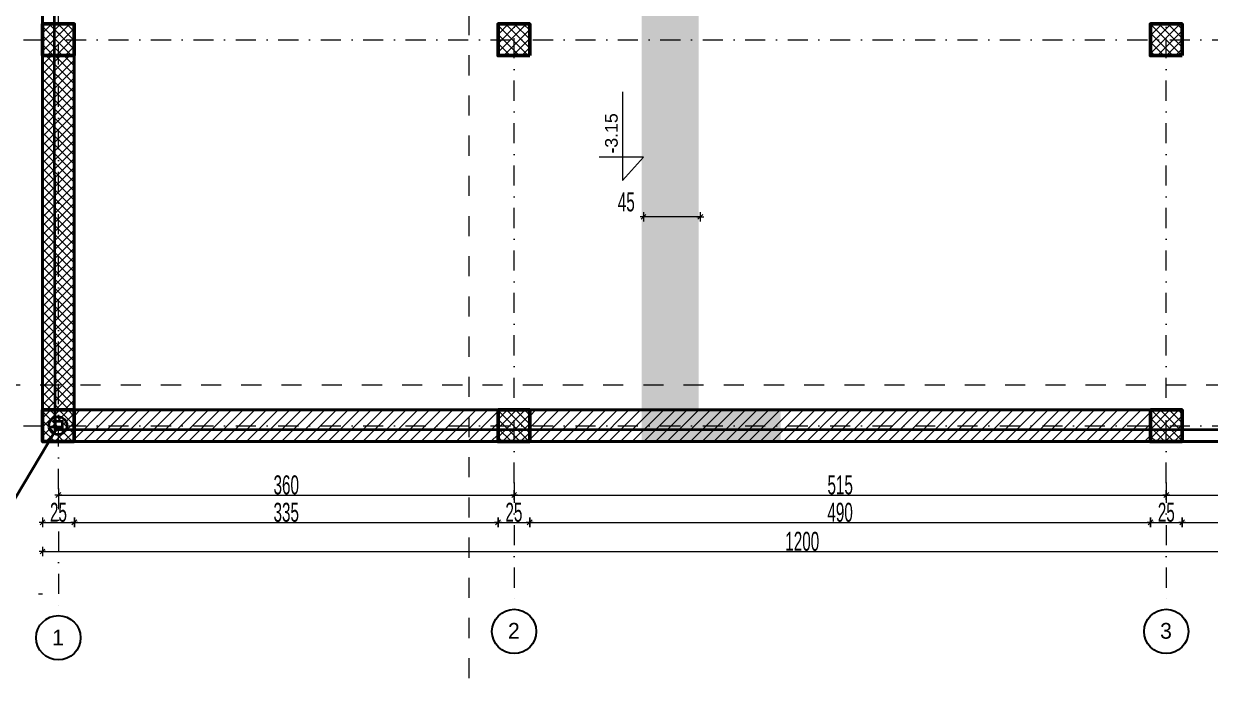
# Model space of a CAD drawing. Header units: millimetres. Extents: x -22688 to 165477, y -34508 to 218425.
# Drawn here: x -13015 to -3644, y 91930 to 97100 of the extents above; entities that cross this region are included whole.
import ezdxf

# ---------------------------------------------------------------- set-up
doc = ezdxf.new("R2010")
doc.units = ezdxf.units.MM
doc.header["$MEASUREMENT"] = 0
doc.set_wipeout_variables(frame=1)
for name, pattern in [('- Двойно прекъснати линии', [1093.611073, 529.166651, -211.666656, 141.111112, -211.666656]), ('- Прекъснати линия', [211.666667, 105.833333, -105.833333]), ('ACAD_ISO03W100', [30, 12, -18]), ('Dot & Dashed', [670.277762, 317.5, -176.388889, 0, -176.388874]), ('Wipeout_Contour', [1000, 0, -1000])]:
    doc.linetypes.add(name, pattern=pattern)
for name, color, linetype in [('1 _ Конструкция - Недефинирани обекти.Structural - Bearing', 7, 'Continuous'), ('6 _ - Конструктивни оси.Dimensioning', 7, 'Continuous'), ('Marker - Section', 7, 'Continuous'), ('Structural - Bearing', 7, 'Continuous')]:
    doc.layers.add(name, color=color, linetype=linetype)
doc.layers.add('6 _ - Размери - Основни.Dimensioning', color=7, linetype='Continuous', true_color=0x7a7a7a)
for name, color, linetype, lineweight, true_color in [('Dimensioning - General_Pen_No__25', 7, 'Continuous', 13, 0x40a5ff), ('hatch', 7, 'Continuous', 9, 0x7a7a7a), ('New_Structural - Bearing_Pen_No__8', 7, 'Continuous', 35, 0xa80f02)]:
    doc.layers.add(name, color=color, linetype=linetype, lineweight=lineweight, true_color=true_color)
for name, color, linetype, lineweight in [('Dimensioning - General_Pen_No__46', 5, 'Continuous', 13), ('dimenzija', 7, 'Continuous', 13), ('GROMOBRAN', 5, 'Continuous', 35), ('OSKI', 143, 'Continuous', 20)]:
    doc.layers.add(name, color=color, linetype=linetype, lineweight=lineweight)
doc.styles.add('GENERATED_STYLE_2', font='arial.ttf')
doc.styles.add('GENERATED_STYLE_6', font='Cambria Math.ttf')
doc.styles.add('PLATEIA', font='CGSAPPS.shx', dxfattribs={"width": 0.6})
doc.dimstyles.new('50', dxfattribs={"dimtxt": 150, "dimasz": 0.5, "dimexe": 0.18, "dimexo": 0.0625, "dimgap": 4, "dimtad": 1, "dimdec": 0, "dimlfac": 0.1, "dimzin": 12, "dimdsep": 46, "dimtxsty": 'PLATEIA', "dimblk": 'A$C321216CB', "dimcen": 0.09, "dimse1": 1, "dimse2": 1, "dimclrd": 256, "dimclrt": 256, "dimadec": 3, "dimazin": 0, "dimtfac": 1, "dimtdec": 0, "dimtix": 1, "dimtmove": 2, "dimatfit": 3, "dimldrblk": 'A$C321216CB', "dimfxl": 1, "dimtolj": 1, "dimtzin": 0, "dimlwd": -1, "dimarcsym": 0})
pattern_1 = [(45, (-69726.457, 95813.185), (-35.355335, 35.355335), []), (135, (-69726.457, 95813.185), (35.355335, 35.355335), [])]

# ---------------------------------------------------------------- blocks, each defined once
blk = doc.blocks.new('A$C321216CB')
for p, q in [((-54, 0), (54, 0)), ((-38, -38), (38, 38)), ((0, -75), (0, 75))]:
    blk.add_line(p, q)
blk = doc.blocks.new('*D758')
at = {"layer": 'DEFPOINTS', "color": 0, "ltscale": 50, "transparency": 16777216}
for p in [(-12866.2, 100448.8), (-13591.6, 97098.8), (-12866.2, 97098.8)]:
    blk.add_point(p, dxfattribs=at)
at = {"layer": 'dimenzija', "ltscale": 50, "transparency": 16777216}
blk.add_line((-13591.6, 100448.3), (-13591.6, 97099.3), dxfattribs=at)
at = {"layer": 'dimenzija', "ltscale": 50, "transparency": 16777216, "xscale": 0.5, "yscale": 0.5, "zscale": 0.5}
for p, rotation in [((-13591.6, 100448.8), 90), ((-13591.6, 97098.8), 270)]:
    blk.add_blockref('A$C321216CB', p, dxfattribs=dict(at, rotation=rotation))
at = {"layer": 'dimenzija', "ltscale": 50, "transparency": 16777216, "insert": (-13670.6, 98773.8), "char_height": 150, "attachment_point": 5, "rotation": 90, "style": 'PLATEIA'}
blk.add_mtext('\\A1;335', dxfattribs=at)
blk = doc.blocks.new('*D759')
at = {"layer": 'DEFPOINTS', "color": 0, "ltscale": 50, "transparency": 16777216}
for p in [(-12866.2, 97098.8), (-13591.6, 96848.8), (-12866.2, 96848.8)]:
    blk.add_point(p, dxfattribs=at)
at = {"layer": 'dimenzija', "ltscale": 50, "transparency": 16777216}
blk.add_line((-13591.6, 97098.3), (-13591.6, 96849.3), dxfattribs=at)
at = {"layer": 'dimenzija', "ltscale": 50, "transparency": 16777216, "xscale": 0.5, "yscale": 0.5, "zscale": 0.5}
for p, rotation in [((-13591.6, 97098.8), 90), ((-13591.6, 96848.8), 270)]:
    blk.add_blockref('A$C321216CB', p, dxfattribs=dict(at, rotation=rotation))
at = {"layer": 'dimenzija', "ltscale": 50, "transparency": 16777216, "insert": (-13670.6, 96973.8), "char_height": 150, "attachment_point": 5, "rotation": 90, "style": 'PLATEIA'}
blk.add_mtext('\\A1;25', dxfattribs=at)
blk = doc.blocks.new('*D760')
at = {"layer": 'DEFPOINTS', "color": 0, "ltscale": 50, "transparency": 16777216}
for p in [(-12866.2, 96848.8), (-13591.6, 94048.8), (-12866.2, 94048.8)]:
    blk.add_point(p, dxfattribs=at)
at = {"layer": 'dimenzija', "ltscale": 50, "transparency": 16777216}
blk.add_line((-13591.6, 96848.3), (-13591.6, 94049.3), dxfattribs=at)
at = {"layer": 'dimenzija', "ltscale": 50, "transparency": 16777216, "xscale": 0.5, "yscale": 0.5, "zscale": 0.5}
for p, rotation in [((-13591.6, 96848.8), 90), ((-13591.6, 94048.8), 270)]:
    blk.add_blockref('A$C321216CB', p, dxfattribs=dict(at, rotation=rotation))
at = {"layer": 'dimenzija', "ltscale": 50, "transparency": 16777216, "insert": (-13670.6, 95448.8), "char_height": 150, "attachment_point": 5, "rotation": 90, "style": 'PLATEIA'}
blk.add_mtext('\\A1;280', dxfattribs=at)
blk = doc.blocks.new('*D761')
at = {"layer": 'DEFPOINTS', "color": 0, "ltscale": 50, "transparency": 16777216}
for p in [(-12866.2, 94048.8), (-13591.6, 93798.8), (-12866.2, 93798.8)]:
    blk.add_point(p, dxfattribs=at)
at = {"layer": 'dimenzija', "ltscale": 50, "transparency": 16777216}
blk.add_line((-13591.6, 94048.3), (-13591.6, 93799.3), dxfattribs=at)
at = {"layer": 'dimenzija', "ltscale": 50, "transparency": 16777216, "xscale": 0.5, "yscale": 0.5, "zscale": 0.5}
for p, rotation in [((-13591.6, 94048.8), 90), ((-13591.6, 93798.8), 270)]:
    blk.add_blockref('A$C321216CB', p, dxfattribs=dict(at, rotation=rotation))
at = {"layer": 'dimenzija', "ltscale": 50, "transparency": 16777216, "insert": (-13670.6, 93923.8), "char_height": 150, "attachment_point": 5, "rotation": 90, "style": 'PLATEIA'}
blk.add_mtext('\\A1;25', dxfattribs=at)
blk = doc.blocks.new('*D734')
at = {"layer": 'DEFPOINTS', "color": 0, "ltscale": 50, "transparency": 16777216}
for p in [(-12866.2, 100698.8), (-13850.9, 93798.8), (-12866.2, 93798.8)]:
    blk.add_point(p, dxfattribs=at)
at = {"layer": 'dimenzija', "ltscale": 50, "transparency": 16777216}
blk.add_line((-13850.9, 100698.3), (-13850.9, 93799.3), dxfattribs=at)
at = {"layer": 'dimenzija', "ltscale": 50, "transparency": 16777216, "xscale": 0.5, "yscale": 0.5, "zscale": 0.5}
for p, rotation in [((-13850.9, 100698.8), 90), ((-13850.9, 93798.8), 270)]:
    blk.add_blockref('A$C321216CB', p, dxfattribs=dict(at, rotation=rotation))
at = {"layer": 'dimenzija', "ltscale": 50, "transparency": 16777216, "insert": (-13929.9, 97248.8), "char_height": 150, "attachment_point": 5, "rotation": 90, "style": 'PLATEIA'}
blk.add_mtext('\\A1;690', dxfattribs=at)
blk = doc.blocks.new('*D737')
at = {"layer": 'DEFPOINTS', "color": 0, "ltscale": 50, "transparency": 16777216}
for p in [(-12741.2, 93598.5), (-9141.5, 93598.5), (-9141.5, 93377.3)]:
    blk.add_point(p, dxfattribs=at)
at = {"layer": 'dimenzija', "ltscale": 50, "transparency": 16777216}
blk.add_line((-12740.7, 93377.3), (-9142, 93377.3), dxfattribs=at)
at = {"layer": 'dimenzija', "ltscale": 50, "transparency": 16777216, "xscale": 0.5, "yscale": 0.5, "zscale": 0.5, "rotation": 180}
blk.add_blockref('A$C321216CB', (-12741.2, 93377.3), dxfattribs=at)
at = {"layer": 'dimenzija', "ltscale": 50, "transparency": 16777216, "xscale": 0.5, "yscale": 0.5, "zscale": 0.5}
blk.add_blockref('A$C321216CB', (-9141.5, 93377.3), dxfattribs=at)
at = {"layer": 'dimenzija', "ltscale": 50, "transparency": 16777216, "insert": (-10941.3, 93456.3), "char_height": 150, "attachment_point": 5, "style": 'PLATEIA'}
blk.add_mtext('\\A1;360', dxfattribs=at)
blk = doc.blocks.new('*D738')
at = {"layer": 'DEFPOINTS', "color": 0, "ltscale": 50, "transparency": 16777216}
for p in [(-9141.5, 93598.5), (-3991.5, 93598.5), (-3991.5, 93377.3)]:
    blk.add_point(p, dxfattribs=at)
at = {"layer": 'dimenzija', "ltscale": 50, "transparency": 16777216}
blk.add_line((-9141, 93377.3), (-3992, 93377.3), dxfattribs=at)
at = {"layer": 'dimenzija', "ltscale": 50, "transparency": 16777216, "xscale": 0.5, "yscale": 0.5, "zscale": 0.5, "rotation": 180}
blk.add_blockref('A$C321216CB', (-9141.5, 93377.3), dxfattribs=at)
at = {"layer": 'dimenzija', "ltscale": 50, "transparency": 16777216, "xscale": 0.5, "yscale": 0.5, "zscale": 0.5}
blk.add_blockref('A$C321216CB', (-3991.5, 93377.3), dxfattribs=at)
at = {"layer": 'dimenzija', "ltscale": 50, "transparency": 16777216, "insert": (-6566.5, 93456.3), "char_height": 150, "attachment_point": 5, "style": 'PLATEIA'}
blk.add_mtext('\\A1;515', dxfattribs=at)
blk = doc.blocks.new('*D739')
at = {"layer": 'DEFPOINTS', "color": 0, "ltscale": 50, "transparency": 16777216}
for p in [(-12866.2, 93798.8), (-12614.4, 93798.8), (-12614.4, 93161)]:
    blk.add_point(p, dxfattribs=at)
at = {"layer": 'dimenzija', "ltscale": 50, "transparency": 16777216}
blk.add_line((-12865.7, 93161), (-12614.9, 93161), dxfattribs=at)
at = {"layer": 'dimenzija', "ltscale": 50, "transparency": 16777216, "xscale": 0.5, "yscale": 0.5, "zscale": 0.5, "rotation": 180}
blk.add_blockref('A$C321216CB', (-12866.2, 93161), dxfattribs=at)
at = {"layer": 'dimenzija', "ltscale": 50, "transparency": 16777216, "xscale": 0.5, "yscale": 0.5, "zscale": 0.5}
blk.add_blockref('A$C321216CB', (-12614.4, 93161), dxfattribs=at)
at = {"layer": 'dimenzija', "ltscale": 50, "transparency": 16777216, "insert": (-12740.3, 93240), "char_height": 150, "attachment_point": 5, "style": 'PLATEIA'}
blk.add_mtext('\\A1;25', dxfattribs=at)
blk = doc.blocks.new('*D740')
at = {"layer": 'DEFPOINTS', "color": 0, "ltscale": 50, "transparency": 16777216}
for p in [(-12614.4, 93798.8), (-9268.5, 93798.8), (-9268.5, 93161)]:
    blk.add_point(p, dxfattribs=at)
at = {"layer": 'dimenzija', "ltscale": 50, "transparency": 16777216}
blk.add_line((-12613.9, 93161), (-9269, 93161), dxfattribs=at)
at = {"layer": 'dimenzija', "ltscale": 50, "transparency": 16777216, "xscale": 0.5, "yscale": 0.5, "zscale": 0.5, "rotation": 180}
blk.add_blockref('A$C321216CB', (-12614.4, 93161), dxfattribs=at)
at = {"layer": 'dimenzija', "ltscale": 50, "transparency": 16777216, "xscale": 0.5, "yscale": 0.5, "zscale": 0.5}
blk.add_blockref('A$C321216CB', (-9268.5, 93161), dxfattribs=at)
at = {"layer": 'dimenzija', "ltscale": 50, "transparency": 16777216, "insert": (-10941.4, 93240), "char_height": 150, "attachment_point": 5, "style": 'PLATEIA'}
blk.add_mtext('\\A1;335', dxfattribs=at)
blk = doc.blocks.new('*D741')
at = {"layer": 'DEFPOINTS', "color": 0, "ltscale": 50, "transparency": 16777216}
for p in [(-9268.5, 93798.8), (-9018.5, 93798.8), (-9018.5, 93161)]:
    blk.add_point(p, dxfattribs=at)
at = {"layer": 'dimenzija', "ltscale": 50, "transparency": 16777216}
blk.add_line((-9268, 93161), (-9019, 93161), dxfattribs=at)
at = {"layer": 'dimenzija', "ltscale": 50, "transparency": 16777216, "xscale": 0.5, "yscale": 0.5, "zscale": 0.5, "rotation": 180}
blk.add_blockref('A$C321216CB', (-9268.5, 93161), dxfattribs=at)
at = {"layer": 'dimenzija', "ltscale": 50, "transparency": 16777216, "xscale": 0.5, "yscale": 0.5, "zscale": 0.5}
blk.add_blockref('A$C321216CB', (-9018.5, 93161), dxfattribs=at)
at = {"layer": 'dimenzija', "ltscale": 50, "transparency": 16777216, "insert": (-9143.5, 93240), "char_height": 150, "attachment_point": 5, "style": 'PLATEIA'}
blk.add_mtext('\\A1;25', dxfattribs=at)
blk = doc.blocks.new('*D742')
at = {"layer": 'DEFPOINTS', "color": 0, "ltscale": 50, "transparency": 16777216}
for p in [(-9018.5, 93798.8), (-4116.2, 93798.8), (-4116.2, 93161)]:
    blk.add_point(p, dxfattribs=at)
at = {"layer": 'dimenzija', "ltscale": 50, "transparency": 16777216}
blk.add_line((-9018, 93161), (-4116.7, 93161), dxfattribs=at)
at = {"layer": 'dimenzija', "ltscale": 50, "transparency": 16777216, "xscale": 0.5, "yscale": 0.5, "zscale": 0.5, "rotation": 180}
blk.add_blockref('A$C321216CB', (-9018.5, 93161), dxfattribs=at)
at = {"layer": 'dimenzija', "ltscale": 50, "transparency": 16777216, "xscale": 0.5, "yscale": 0.5, "zscale": 0.5}
blk.add_blockref('A$C321216CB', (-4116.2, 93161), dxfattribs=at)
at = {"layer": 'dimenzija', "ltscale": 50, "transparency": 16777216, "insert": (-6567.3, 93240), "char_height": 150, "attachment_point": 5, "style": 'PLATEIA'}
blk.add_mtext('\\A1;490', dxfattribs=at)
blk = doc.blocks.new('*D743')
at = {"layer": 'DEFPOINTS', "color": 0, "ltscale": 50, "transparency": 16777216}
for p in [(-4116.2, 93798.8), (-3866.2, 93798.8), (-3866.2, 93161)]:
    blk.add_point(p, dxfattribs=at)
at = {"layer": 'dimenzija', "ltscale": 50, "transparency": 16777216}
blk.add_line((-4115.7, 93161), (-3866.7, 93161), dxfattribs=at)
at = {"layer": 'dimenzija', "ltscale": 50, "transparency": 16777216, "xscale": 0.5, "yscale": 0.5, "zscale": 0.5, "rotation": 180}
blk.add_blockref('A$C321216CB', (-4116.2, 93161), dxfattribs=at)
at = {"layer": 'dimenzija', "ltscale": 50, "transparency": 16777216, "xscale": 0.5, "yscale": 0.5, "zscale": 0.5}
blk.add_blockref('A$C321216CB', (-3866.2, 93161), dxfattribs=at)
at = {"layer": 'dimenzija', "ltscale": 50, "transparency": 16777216, "insert": (-3991.2, 93240), "char_height": 150, "attachment_point": 5, "style": 'PLATEIA'}
blk.add_mtext('\\A1;25', dxfattribs=at)
blk = doc.blocks.new('*D744')
at = {"layer": 'DEFPOINTS', "color": 0, "ltscale": 50, "transparency": 16777216}
for p in [(-991.2, 93798.8), (-3991.5, 93598.5), (-991.2, 93377.3)]:
    blk.add_point(p, dxfattribs=at)
at = {"layer": 'dimenzija', "ltscale": 50, "transparency": 16777216}
blk.add_line((-3991, 93377.3), (-991.7, 93377.3), dxfattribs=at)
at = {"layer": 'dimenzija', "ltscale": 50, "transparency": 16777216, "xscale": 0.5, "yscale": 0.5, "zscale": 0.5, "rotation": 180}
blk.add_blockref('A$C321216CB', (-3991.5, 93377.3), dxfattribs=at)
at = {"layer": 'dimenzija', "ltscale": 50, "transparency": 16777216, "xscale": 0.5, "yscale": 0.5, "zscale": 0.5}
blk.add_blockref('A$C321216CB', (-991.2, 93377.3), dxfattribs=at)
at = {"layer": 'dimenzija', "ltscale": 50, "transparency": 16777216, "insert": (-2491.3, 93456.3), "char_height": 150, "attachment_point": 5, "style": 'PLATEIA'}
blk.add_mtext('\\A1;300', dxfattribs=at)
blk = doc.blocks.new('*D745')
at = {"layer": 'DEFPOINTS', "color": 0, "ltscale": 50, "transparency": 16777216}
for p in [(-3866.2, 93798.8), (-1116.2, 93798.8), (-1116.2, 93161)]:
    blk.add_point(p, dxfattribs=at)
at = {"layer": 'dimenzija', "ltscale": 50, "transparency": 16777216}
blk.add_line((-3865.7, 93161), (-1116.7, 93161), dxfattribs=at)
at = {"layer": 'dimenzija', "ltscale": 50, "transparency": 16777216, "xscale": 0.5, "yscale": 0.5, "zscale": 0.5, "rotation": 180}
blk.add_blockref('A$C321216CB', (-3866.2, 93161), dxfattribs=at)
at = {"layer": 'dimenzija', "ltscale": 50, "transparency": 16777216, "xscale": 0.5, "yscale": 0.5, "zscale": 0.5}
blk.add_blockref('A$C321216CB', (-1116.2, 93161), dxfattribs=at)
at = {"layer": 'dimenzija', "ltscale": 50, "transparency": 16777216, "insert": (-2491.2, 93240), "char_height": 150, "attachment_point": 5, "style": 'PLATEIA'}
blk.add_mtext('\\A1;275', dxfattribs=at)
blk = doc.blocks.new('*D747')
at = {"layer": 'DEFPOINTS', "color": 0, "ltscale": 50, "transparency": 16777216}
for p in [(-12866.2, 93798.8), (-866.2, 93798.8), (-866.2, 92931.6)]:
    blk.add_point(p, dxfattribs=at)
at = {"layer": 'dimenzija', "ltscale": 50, "transparency": 16777216}
blk.add_line((-12865.7, 92931.6), (-866.7, 92931.6), dxfattribs=at)
at = {"layer": 'dimenzija', "ltscale": 50, "transparency": 16777216, "xscale": 0.5, "yscale": 0.5, "zscale": 0.5, "rotation": 180}
blk.add_blockref('A$C321216CB', (-12866.2, 92931.6), dxfattribs=at)
at = {"layer": 'dimenzija', "ltscale": 50, "transparency": 16777216, "xscale": 0.5, "yscale": 0.5, "zscale": 0.5}
blk.add_blockref('A$C321216CB', (-866.2, 92931.6), dxfattribs=at)
at = {"layer": 'dimenzija', "ltscale": 50, "transparency": 16777216, "insert": (-6866.2, 93010.6), "char_height": 150, "attachment_point": 5, "style": 'PLATEIA'}
blk.add_mtext('\\A1;1200', dxfattribs=at)
blk = doc.blocks.new('*D772')
at = {"layer": 'DEFPOINTS', "color": 0, "transparency": 16777216}
for p in [(-8120.6, 95574.9), (-8120.6, 95574.9), (-7670.6, 95574.9)]:
    blk.add_point(p, dxfattribs=at)
at = {"layer": 'dimenzija', "transparency": 16777216}
blk.add_line((-7671.1, 95574.9), (-8120.1, 95574.9), dxfattribs=at)
at = {"layer": 'dimenzija', "transparency": 16777216, "xscale": 0.5, "yscale": 0.5, "zscale": 0.5, "rotation": 180}
blk.add_blockref('A$C321216CB', (-8120.6, 95574.9), dxfattribs=at)
at = {"layer": 'dimenzija', "transparency": 16777216, "xscale": 0.5, "yscale": 0.5, "zscale": 0.5}
blk.add_blockref('A$C321216CB', (-7670.6, 95574.9), dxfattribs=at)
at = {"layer": 'dimenzija', "transparency": 16777216, "insert": (-8255.9, 95691.4), "char_height": 150, "attachment_point": 5, "style": 'PLATEIA'}
blk.add_mtext('\\A1;45', dxfattribs=at)
blk = doc.blocks.new('SPOJKA')
at = {"layer": 'GROMOBRAN'}
for p, q in [((212074, -49577.7), (212027.9, -49577.7)), ((212031.5, -49567.2), (212031.5, -49597.9)), ((212055.1, -49565.5), (212055.1, -49605.2)), ((212063.2, -49596.2), (212029.9, -49596.2))]:
    blk.add_line(p, q, dxfattribs=at)
blk.add_circle((212046.7, -49582.3), 29.7, dxfattribs=at)

msp = doc.modelspace()

# ---------------------------------------------------------------- hatches: boundary and pattern name
at = {"layer": 'hatch', "linetype": 'Continuous', "lineweight": 9}
h = msp.add_hatch(dxfattribs=at)
h.set_pattern_fill('1_БЕТОН_СГЛОБЯЕМИ_ЕЛЕМЕН_E7', color=256, scale=0.5, style=0, pattern_type=2)
h.set_pattern_definition(pattern_1)
h.paths.add_polyline_path([(-12616.2, 96848.8), (-12616.2, 97098.8), (-12866.2, 97098.8), (-12866.2, 96848.8)])
h = msp.add_hatch(dxfattribs=at)
h.set_pattern_fill('1_БЕТОН_СГЛОБЯЕМИ_ЕЛЕМЕН_E7', color=256, scale=0.5, style=0, pattern_type=2)
h.set_pattern_definition(pattern_1)
h.paths.add_polyline_path([(-9018.5, 96848.8), (-9018.5, 97098.8), (-9268.5, 97098.8), (-9268.5, 96848.8)])
h = msp.add_hatch(dxfattribs=at)
h.set_pattern_fill('1_БЕТОН_СГЛОБЯЕМИ_ЕЛЕМЕН_E7', color=256, scale=0.5, style=0, pattern_type=2)
h.set_pattern_definition(pattern_1)
h.paths.add_polyline_path([(-3866.2, 96848.8), (-3866.2, 97098.8), (-4116.2, 97098.8), (-4116.2, 96848.8)])
h = msp.add_hatch(dxfattribs=at)
h.set_pattern_fill('ANSI37', color=256, scale=400, style=0)
h.set_pattern_definition([(45, (-72778.455, 106513.07), (-35.35534, 35.35534), []), (135, (-72778.455, 106513.07), (-35.35534, -35.35534), [])])
h.paths.add_polyline_path([(-12866.2, 94048.8), (-12616.2, 94048.8), (-12616.2, 96848.8), (-12866.2, 96848.8)])
h = msp.add_hatch(dxfattribs=at)
h.set_pattern_fill('COMMON_BRICK_0001', color=256, scale=0.5, style=0, pattern_type=2)
h.set_pattern_definition([(45, (-69726.46, 95813.185), (-45.961934, 45.961934), [])])
h.paths.add_polyline_path([(-12616.2, 93798.8), (-12616.2, 94048.8), (-9268.5, 94048.8), (-9268.5, 93798.8)])
h = msp.add_hatch(dxfattribs=at)
h.set_pattern_fill('1_БЕТОН_СГЛОБЯЕМИ_ЕЛЕМЕН_E7', color=256, scale=0.5, style=0, pattern_type=2)
h.set_pattern_definition(pattern_1)
h.paths.add_polyline_path([(-9018.5, 93798.8), (-9018.5, 94048.8), (-9268.5, 94048.8), (-9268.5, 93798.8)])
h = msp.add_hatch(dxfattribs=at)
h.set_pattern_fill('COMMON_BRICK_0001', color=256, scale=0.5, style=0, pattern_type=2)
h.set_pattern_definition([(45, (-66128.76, 95813.185), (-45.961934, 45.961934), [])])
h.paths.add_polyline_path([(-9018.5, 93798.8), (-9018.5, 94048.8), (-4116.2, 94048.8), (-4116.2, 93798.8)])
h = msp.add_hatch(dxfattribs=at)
h.set_pattern_fill('1_БЕТОН_СГЛОБЯЕМИ_ЕЛЕМЕН_E7', color=256, scale=0.5, style=0, pattern_type=2)
h.set_pattern_definition(pattern_1)
h.paths.add_polyline_path([(-3866.2, 93798.8), (-3866.2, 94048.8), (-4116.2, 94048.8), (-4116.2, 93798.8)])
at = {"layer": 'OSKI', "true_color": 0x939598}
h = msp.add_hatch(color=252, dxfattribs=at)
h.dxf.hatch_style = 1
h.paths.add_polyline_path([(-8133.9, 97924.4), (-7683.9, 97924.4), (-7683.9, 99564), (-8133.9, 99564)], flags=17)
h.paths.add_polyline_path([(-8133.9, 99564), (-7683.9, 99564), (-7683.9, 100014), (-8133.9, 100014)], flags=17)
h.paths.add_polyline_path([(-8133.9, 100014), (-7683.9, 100014), (-7683.9, 100698.8), (-8133.9, 100698.8)], flags=17)
h.paths.add_polyline_path([(-8133.9, 100698.8), (-7683.9, 100698.8), (-7683.9, 100448.8), (-7037.8, 100448.8), (-7037.8, 100701.5), (-8133.9, 100696)])
h.paths.add_polyline_path([(-8133.9, 96052.2), (-7683.9, 96052.2), (-7683.9, 97924.4), (-8133.9, 97924.4)])
h.paths.add_polyline_path([(-8133.9, 93799.4), (-7683.9, 93799.4), (-7037.8, 93799.4), (-7037.8, 94049.4), (-7683.9, 94049.4), (-7683.9, 96052.2), (-8133.9, 96052.2)])
h.paths.add_polyline_path([(-8133.9, 97598.1), (-7037.8, 100701.5)])

# ---------------------------------------------------------------- linework, layer by layer
at = {"layer": '6 _ - Конструктивни оси.Dimensioning', "linetype": 'Continuous', "lineweight": 25, "ltscale": 0.01}
for centre in [(-12741.2, 92250.1), (-9141.5, 92299.5), (-3991.5, 92299.5)]:
    msp.add_circle(centre, 175, dxfattribs=at)
at = {"layer": '6 _ - Конструктивни оси.Dimensioning', "linetype": '- Двойно прекъснати линии', "lineweight": 13, "ltscale": 0.01}
for p in [(-12741.2, 93425.1), (-12741.2, 93425.1), (-9141.5, 93474.5), (-9141.5, 93474.5), (-3991.5, 93474.5), (-3991.5, 93474.5)]:
    msp.add_point(p, dxfattribs=at)
at = {"layer": '6 _ - Размери - Основни.Dimensioning', "linetype": 'Continuous', "lineweight": 20, "ltscale": 0.01}
msp.add_line((-12866.2, 92593.1), (-12896.7, 92593.1), dxfattribs=at)
at = {"layer": 'Dimensioning - General_Pen_No__25'}
for p, q in [((-8285.5, 96561.3), (-8285.5, 95861.3)), ((-8120.6, 96044.9), (-8470.8, 96044.9)), ((-8120.6, 96044.9), (-8285.5, 95861.3))]:
    msp.add_line(p, q, dxfattribs=at)
at = {"layer": 'Marker - Section', "linetype": '- Прекъснати линия', "lineweight": 20, "ltscale": 1.5}
for p, q in [((-9497.3, 91929.7), (-9497.3, 102440.9)), ((-14788.7, 94248.8), (974.8, 94248.8))]:
    msp.add_line(p, q, dxfattribs=at)
at = {"layer": 'New_Structural - Bearing_Pen_No__8', "color": 14, "linetype": 'Continuous', "lineweight": 50, "true_color": 0xa80f02}
for points in [[(-12616.2, 96848.8), (-12616.2, 97098.8), (-12866.2, 97098.8), (-12866.2, 96848.8)], [(-9018.5, 96848.8), (-9018.5, 97098.8), (-9268.5, 97098.8), (-9268.5, 96848.8)], [(-3866.2, 96848.8), (-3866.2, 97098.8), (-4116.2, 97098.8), (-4116.2, 96848.8)], [(-9018.5, 93798.8), (-9018.5, 94048.8), (-9268.5, 94048.8), (-9268.5, 93798.8)], [(-3866.2, 93798.8), (-3866.2, 94048.8), (-4116.2, 94048.8), (-4116.2, 93798.8)]]:
    msp.add_lwpolyline(points, close=True, dxfattribs=at)
at = {"layer": 'OSKI', "linetype": 'Dot & Dashed', "ltscale": 0.5}
for p, q in [((-9141.5, 93474.5), (-9141.5, 100899)), ((-3991.5, 93474.5), (-3991.5, 100899)), ((-13350.9, 96973.8), (466, 96973.8)), ((-12741.2, 93425.1), (-12741.2, 92425.1)), ((-9141.5, 93474.5), (-9141.5, 92474.5)), ((-3991.5, 93474.5), (-3991.5, 92474.5))]:
    msp.add_line(p, q, dxfattribs=at)
at = {"layer": 'Structural - Bearing', "linetype": 'Continuous', "lineweight": 40, "ltscale": 0.01, "flags": 128}
for points in [[(-12866.2, 100448.8), (-12866.2, 95998.8)], [(-12866.2, 95998.8), (-12866.2, 94048.8)], [(-9018.5, 94048.8), (-4116.2, 94048.8)], [(-12616.2, 93798.8), (-9268.5, 93798.8)], [(-9018.5, 93798.8), (-4116.2, 93798.8)], [(-3866.2, 93798.8), (-1116.2, 93798.8)]]:
    msp.add_lwpolyline(points, dxfattribs=at)

# ---------------------------------------------------------------- texts
at = {"layer": '6 _ - Конструктивни оси.Dimensioning', "linetype": 'Continuous', "lineweight": 13, "char_height": 125, "attachment_point": 1, "style": 'GENERATED_STYLE_6'}
for s, insert in [('\\A1;{\\pql;\\pt0;\\fCentury Gothic|b0|i0|c0|p34;1}', (-12790, 92314.3)), ('\\A1;{\\pql;\\pt0;\\fCentury Gothic|b0|i0|c0|p34;2}', (-9190.3, 92367)), ('\\A1;{\\pql;\\pt0;\\fCentury Gothic|b0|i0|c0|p34;3}', (-4040.3, 92367))]:
    msp.add_mtext(s, dxfattribs=dict(at, insert=insert))
at = {"layer": 'Dimensioning - General_Pen_No__46', "insert": (-8322.3, 96076.2), "char_height": 100, "width": 469.099, "attachment_point": 7, "rotation": 90, "style": 'GENERATED_STYLE_2'}
msp.add_mtext('{\\fCentury Gothic|b1|i0|c204|p34;-}3.15', dxfattribs=at)

# ---------------------------------------------------------------- dimensions: what is measured, and where the dimension line sits
at = {"layer": 'dimenzija', "ltscale": 50}
for base, p1, p2, picture, middle in [((-13591.6, 97098.8), (-12866.2, 100448.8), (-12866.2, 97098.8), '*D758', (-13670.6, 98773.8)), ((-13591.6, 96848.8), (-12866.2, 97098.8), (-12866.2, 96848.8), '*D759', (-13670.6, 96973.8))]:
    dim = msp.add_linear_dim(base=base, p1=p1, p2=p2, angle=90, dimstyle='50', dxfattribs=at)
    dim.commit()
    dim.dimension.update_dxf_attribs({"geometry": picture, "text_midpoint": middle})
at = {"layer": 'dimenzija'}
dim = msp.add_linear_dim(base=(-8120.6, 95574.9), p1=(-7670.6, 95574.9), p2=(-8120.6, 95574.9), dimstyle='50', dxfattribs=at)
dim.commit()
dim.dimension.update_dxf_attribs({"geometry": '*D772', "text_midpoint": (-8255.9, 95691.4), "dimtype": 160})
at = {"layer": 'dimenzija', "ltscale": 50}
for base, p1, p2, picture, middle in [((-9018.5, 93161), (-9268.5, 93798.8), (-9018.5, 93798.8), '*D741', (-9143.5, 93240)), ((-4116.2, 93161), (-9018.5, 93798.8), (-4116.2, 93798.8), '*D742', (-6567.3, 93240)), ((-3866.2, 93161), (-4116.2, 93798.8), (-3866.2, 93798.8), '*D743', (-3991.2, 93240)), ((-991.2, 93377.3), (-3991.5, 93598.5), (-991.2, 93798.8), '*D744', (-2491.3, 93456.3)), ((-1116.2, 93161), (-3866.2, 93798.8), (-1116.2, 93798.8), '*D745', (-2491.2, 93240)), ((-9141.5, 93377.3), (-12741.2, 93598.5), (-9141.5, 93598.5), '*D737', (-10941.3, 93456.3)), ((-3991.5, 93377.3), (-9141.5, 93598.5), (-3991.5, 93598.5), '*D738', (-6566.5, 93456.3))]:
    dim = msp.add_linear_dim(base=base, p1=p1, p2=p2, dimstyle='50', dxfattribs=at)
    dim.commit()
    dim.dimension.update_dxf_attribs({"geometry": picture, "text_midpoint": middle})

# ---------------------------------------------------------------- next in the draw order: wipeouts: each hides what was drawn before it
at = {"color": 254, "linetype": 'Wipeout_Contour', "lineweight": 0, "ltscale": 57933.307311, "true_color": 0xdedede}
msp.add_wipeout([(-12616.2, 93798.8), (-12616.2, 94048.8), (-12866.2, 94048.8), (-12866.2, 93798.8)], dxfattribs=at).dxf.layer = '1 _ Конструкция - Недефинирани обекти.Structural - Bearing'

# ---------------------------------------------------------------- next in the draw order: hatches: boundary and pattern name
at = {"layer": 'hatch', "linetype": 'Continuous', "lineweight": 13}
h = msp.add_hatch(dxfattribs=at)
h.set_pattern_fill('1_БЕТОН_СГЛОБЯЕМИ_ЕЛЕМЕН_E7', color=256, scale=0.5, style=0, pattern_type=2)
h.set_pattern_definition(pattern_1)
h.paths.add_polyline_path([(-12616.2, 93798.8), (-12616.2, 94048.8), (-12866.2, 94048.8), (-12866.2, 93798.8)])

# ---------------------------------------------------------------- next in the draw order: linework, layer by layer
at = {"layer": 'GROMOBRAN'}
msp.add_line((-12764.6, 93885.7), (-13200.8, 93151.4), dxfattribs=at)
msp.add_lwpolyline([(-12780.5, 100600.7), (-963.3, 100600.7), (-948.6, 93891.8), (-12765.8, 93891.8)], close=True, dxfattribs=at)
at = {"layer": 'New_Structural - Bearing_Pen_No__8', "color": 14, "linetype": 'Continuous', "lineweight": 50, "true_color": 0xa80f02}
msp.add_lwpolyline([(-12616.2, 93798.8), (-12616.2, 94048.8), (-12866.2, 94048.8), (-12866.2, 93798.8)], close=True, dxfattribs=at)
at = {"layer": 'OSKI', "linetype": 'Dot & Dashed', "ltscale": 0.5}
for p, q in [((-12741.2, 93425.1), (-12741.2, 100899)), ((-13350.9, 93923.8), (466, 93923.8))]:
    msp.add_line(p, q, dxfattribs=at)
at = {"layer": 'Structural - Bearing', "linetype": 'Continuous', "lineweight": 40, "ltscale": 0.01, "flags": 128}
for points in [[(-12616.2, 94048.8), (-12616.2, 96848.8)], [(-12616.2, 94048.8), (-9268.5, 94048.8)]]:
    msp.add_lwpolyline(points, dxfattribs=at)

# ---------------------------------------------------------------- next in the draw order: block references
at = {"layer": 'GROMOBRAN', "linetype": 'ACAD_ISO03W100', "xscale": 2.400000000001455, "yscale": 2.400000000001455, "zscale": 2.400000000001455, "rotation": 180}
msp.add_blockref('SPOJKA', (496167.6, -25071.5), dxfattribs=at)

# ---------------------------------------------------------------- next in the draw order: dimensions: what is measured, and where the dimension line sits
at = {"layer": 'dimenzija', "ltscale": 50}
for base, p1, p2, picture, middle in [((-13850.9, 93798.8), (-12866.2, 100698.8), (-12866.2, 93798.8), '*D734', (-13929.9, 97248.8)), ((-13591.6, 94048.8), (-12866.2, 96848.8), (-12866.2, 94048.8), '*D760', (-13670.6, 95448.8)), ((-13591.6, 93798.8), (-12866.2, 94048.8), (-12866.2, 93798.8), '*D761', (-13670.6, 93923.8))]:
    dim = msp.add_linear_dim(base=base, p1=p1, p2=p2, angle=90, dimstyle='50', dxfattribs=at)
    dim.commit()
    dim.dimension.update_dxf_attribs({"geometry": picture, "text_midpoint": middle})
for base, p1, p2, picture, middle in [((-12614.4, 93161), (-12866.2, 93798.8), (-12614.4, 93798.8), '*D739', (-12740.3, 93240)), ((-866.2, 92931.6), (-12866.2, 93798.8), (-866.2, 93798.8), '*D747', (-6866.2, 93010.6)), ((-9268.5, 93161), (-12614.4, 93798.8), (-9268.5, 93798.8), '*D740', (-10941.4, 93240))]:
    dim = msp.add_linear_dim(base=base, p1=p1, p2=p2, dimstyle='50', dxfattribs=at)
    dim.commit()
    dim.dimension.update_dxf_attribs({"geometry": picture, "text_midpoint": middle})

doc.saveas('drawing.dxf')
